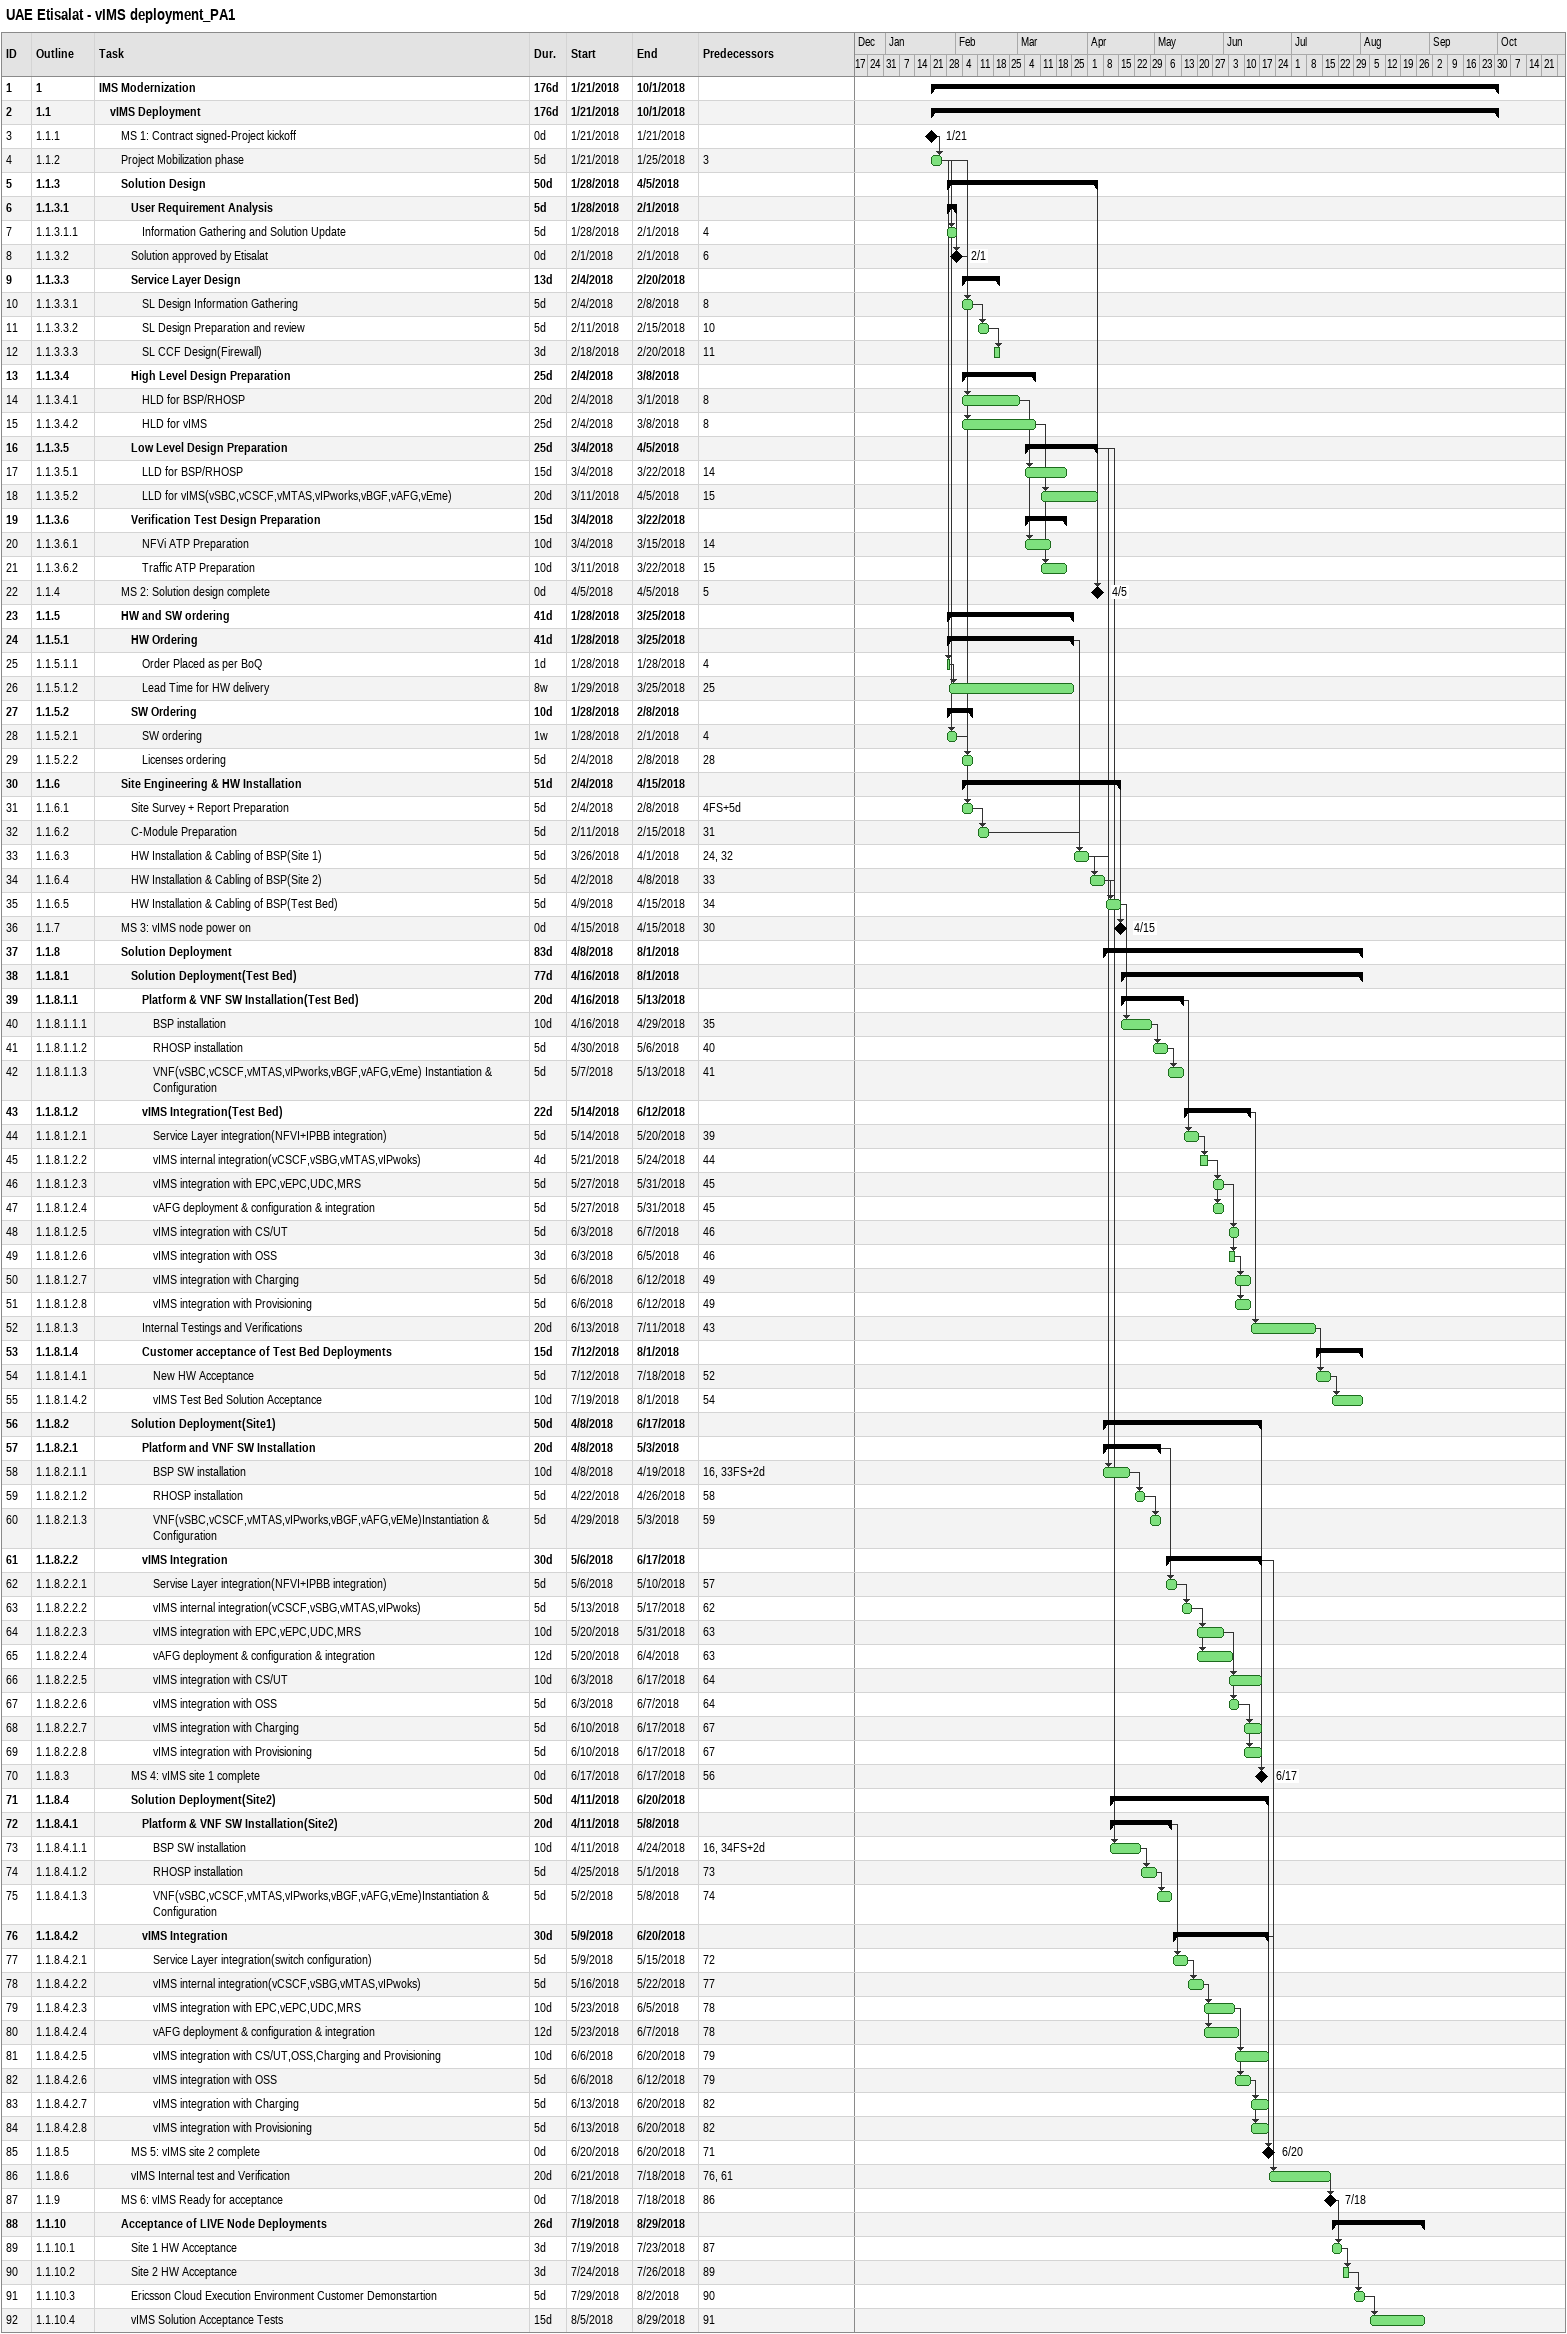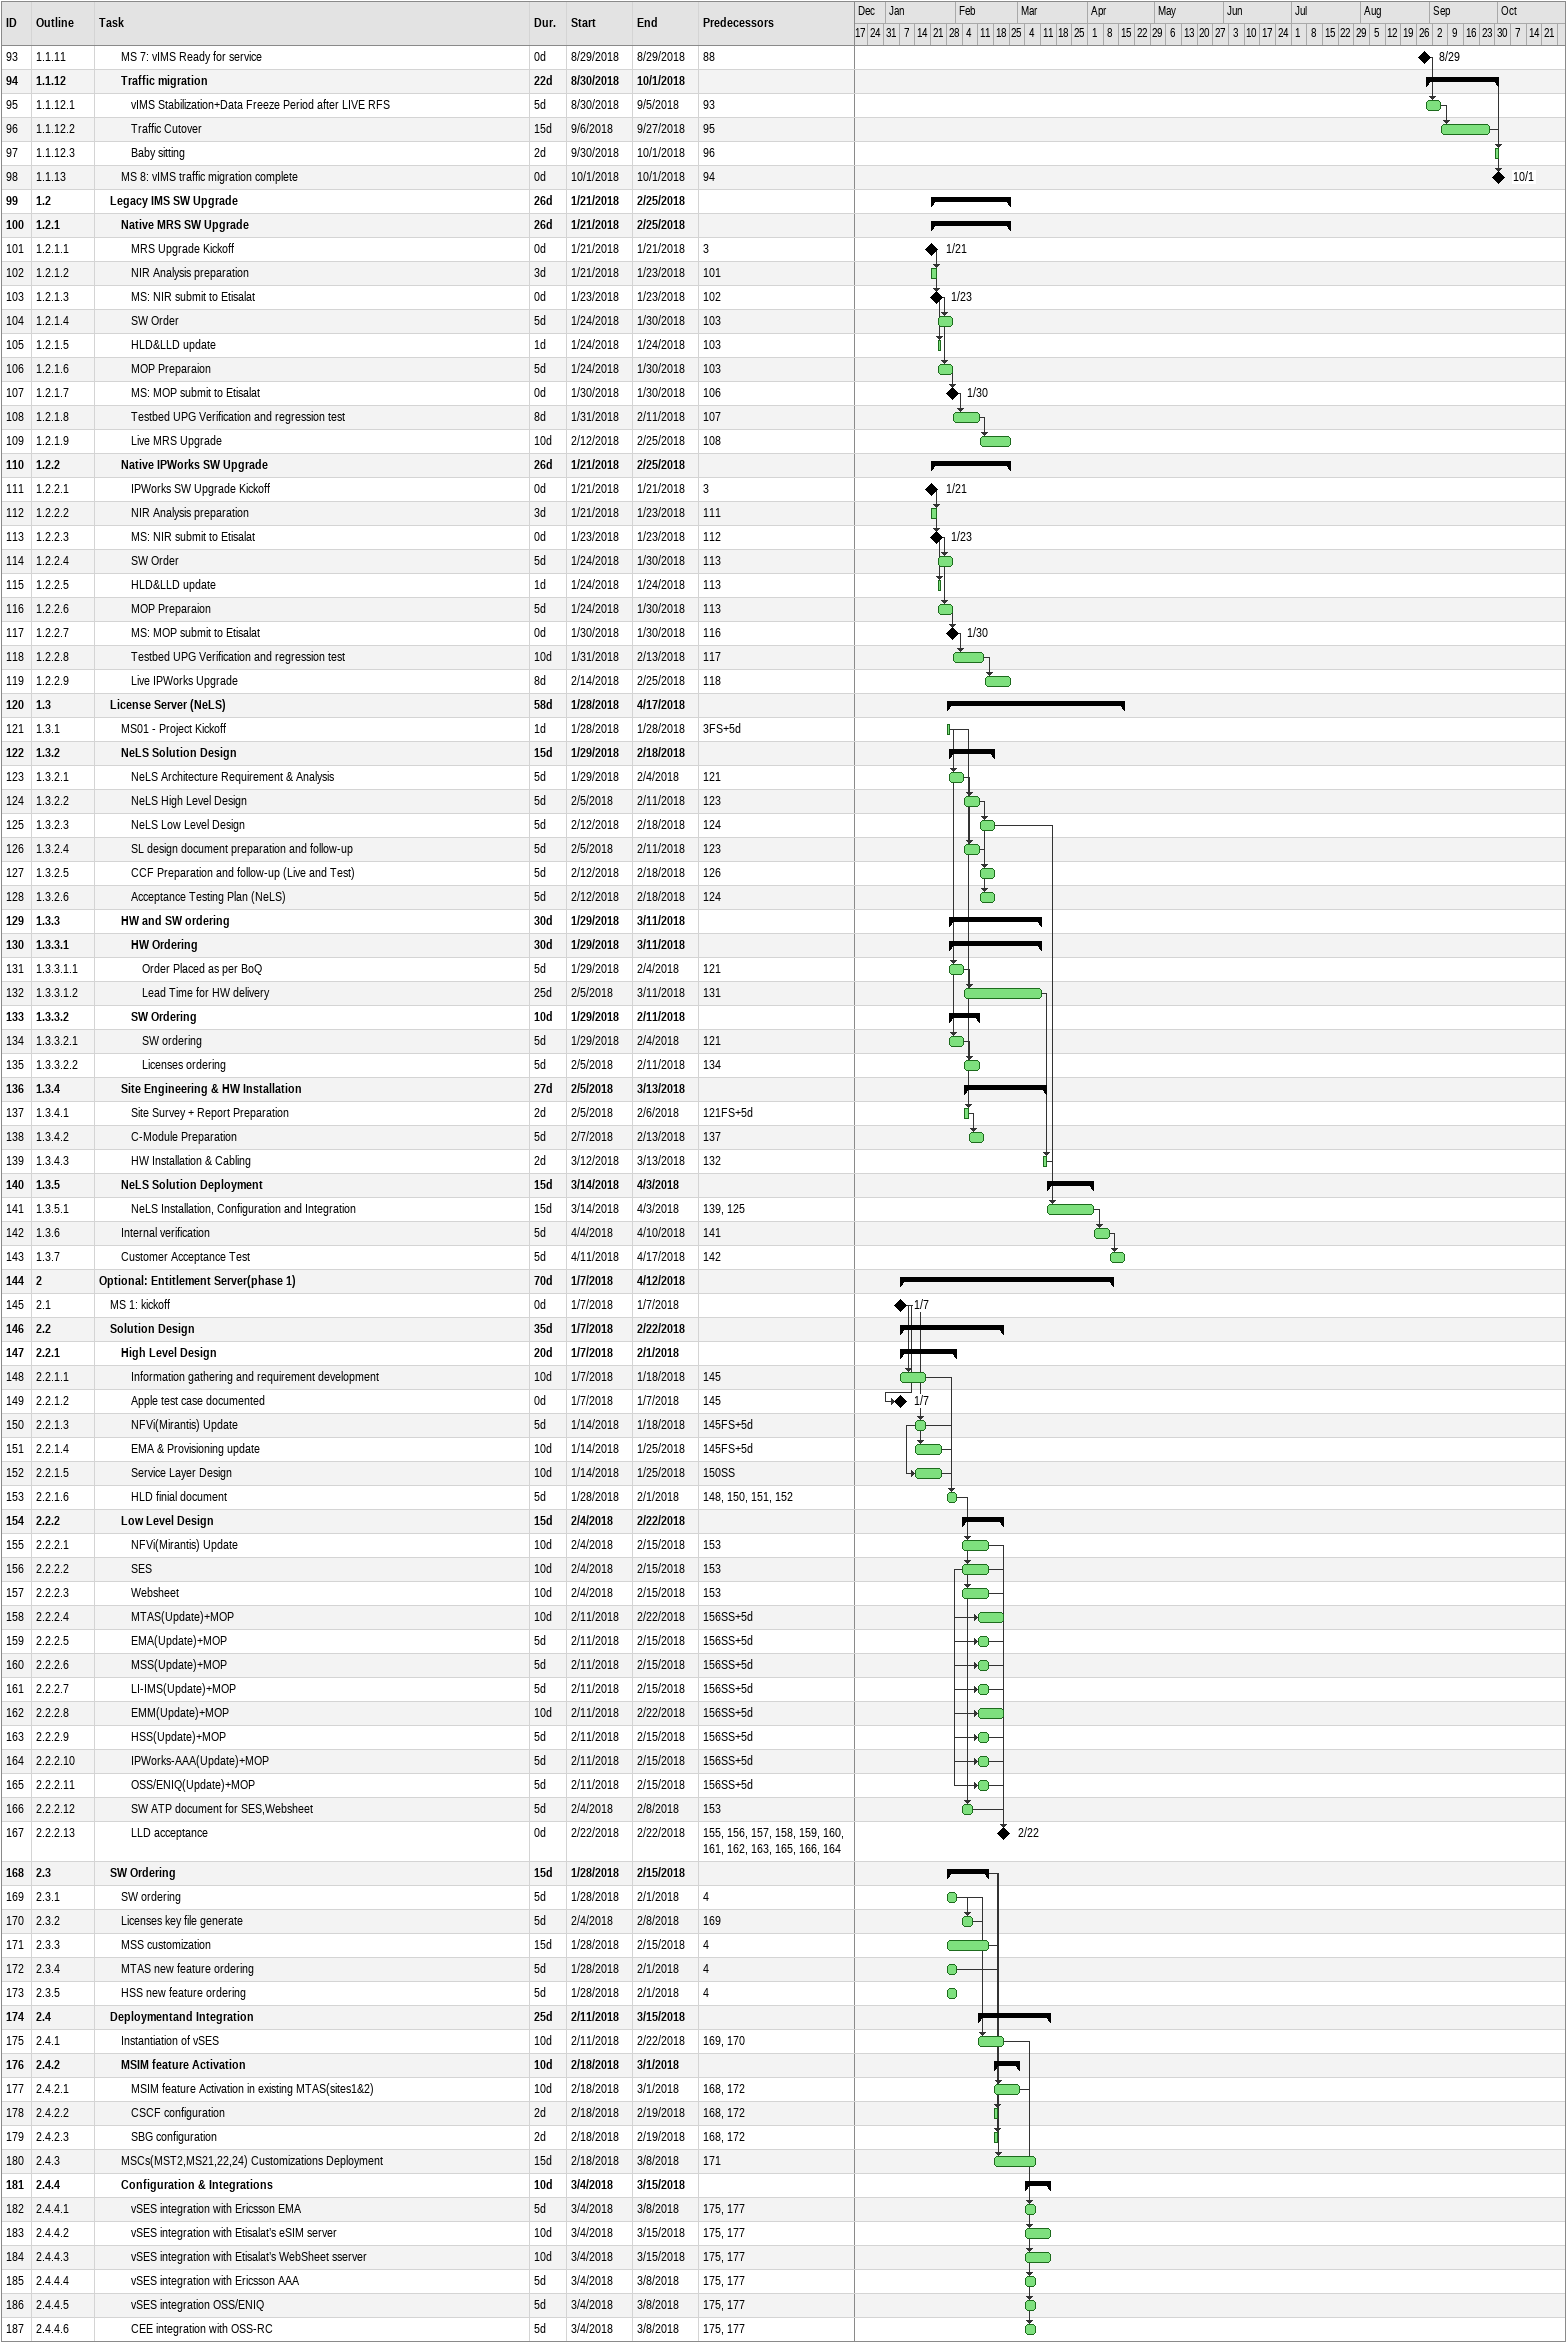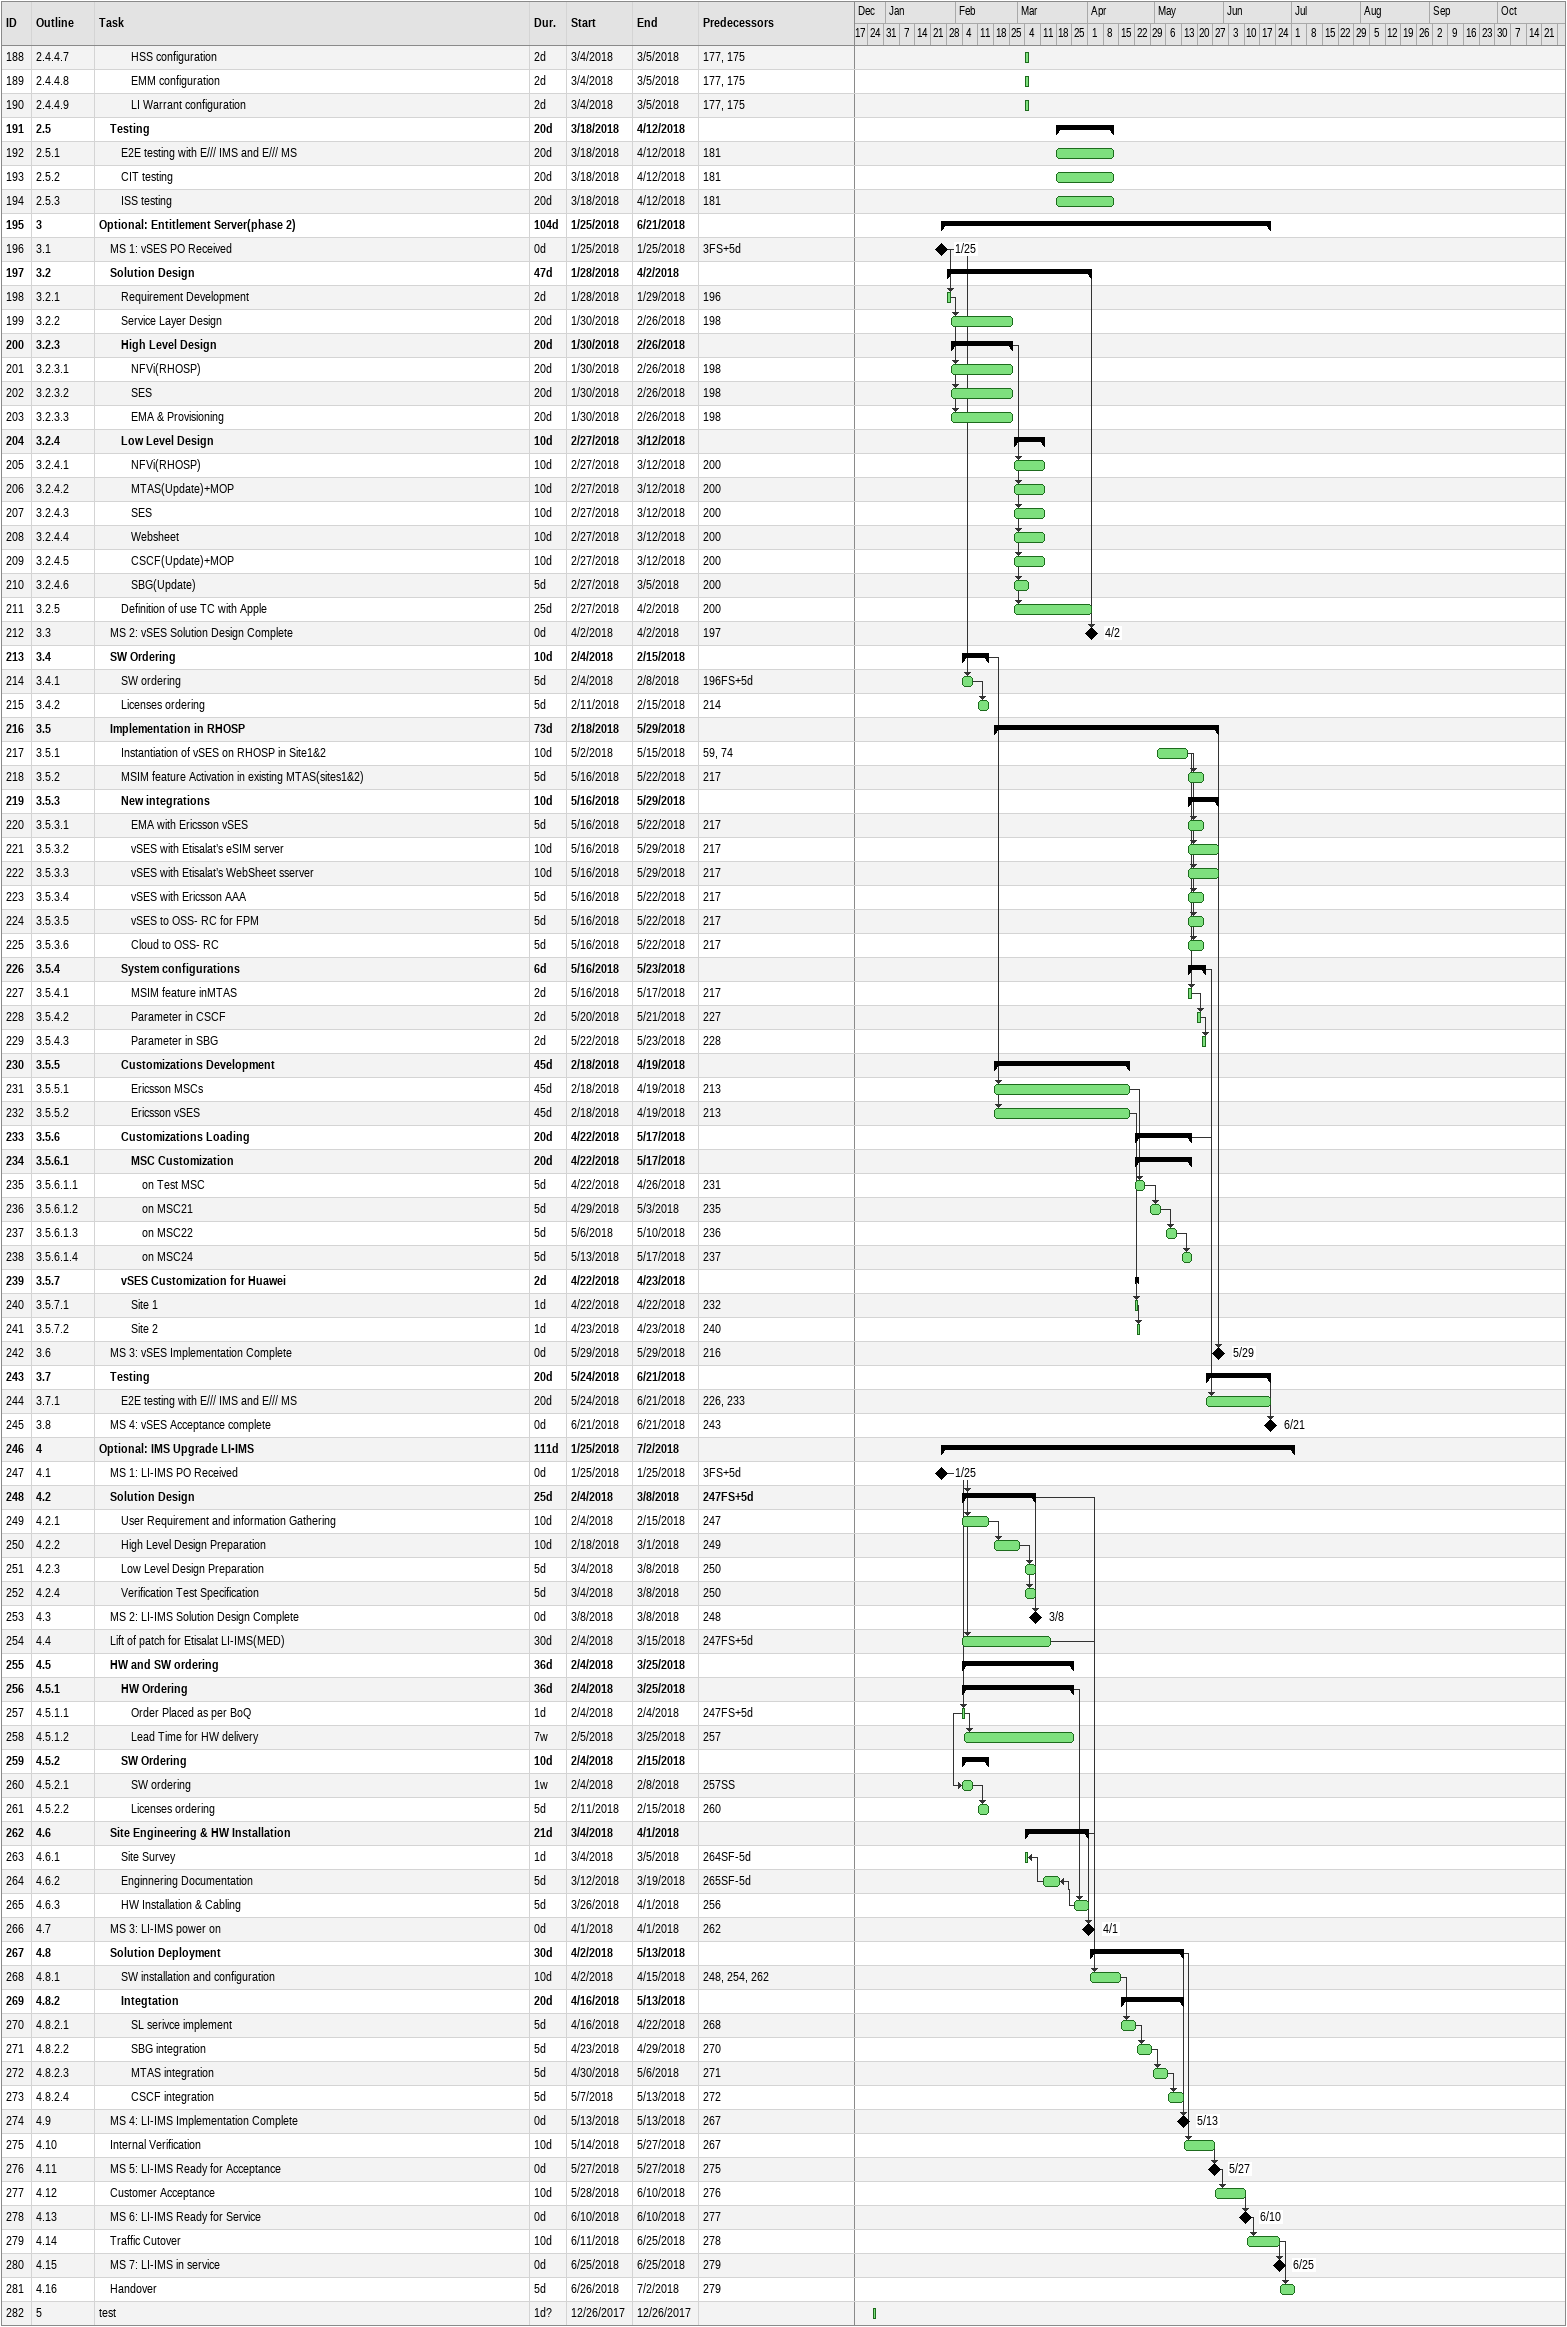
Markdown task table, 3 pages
UAE Etisalat - vIMS deployment_PA1

| ID | WBS | Task | Duration | Start | Finish | Predecessors |
|---|---|---|---|---|---|---|
| 1 | 1 | **IMS Modernization** | 176d | 2018-01-21 | 2018-10-01 |  |
| 2 | 1.1 | **vIMS Deployment** | 176d | 2018-01-21 | 2018-10-01 |  |
| 3 | 1.1.1 | MS 1: Contract signed-Project kickoff | 0d | 2018-01-21 | 2018-01-21 |  |
| 4 | 1.1.2 | Project Mobilization phase | 5d | 2018-01-21 | 2018-01-25 | 3 |
| 5 | 1.1.3 | **Solution Design** | 50d | 2018-01-28 | 2018-04-05 |  |
| 6 | 1.1.3.1 | **User Requirement Analysis** | 5d | 2018-01-28 | 2018-02-01 |  |
| 7 | 1.1.3.1.1 | Information Gathering and Solution Update | 5d | 2018-01-28 | 2018-02-01 | 4 |
| 8 | 1.1.3.2 | Solution approved by Etisalat | 0d | 2018-02-01 | 2018-02-01 | 6 |
| 9 | 1.1.3.3 | **Service Layer Design** | 13d | 2018-02-04 | 2018-02-20 |  |
| 10 | 1.1.3.3.1 | SL Design Information Gathering | 5d | 2018-02-04 | 2018-02-08 | 8 |
| 11 | 1.1.3.3.2 | SL Design Preparation and review | 5d | 2018-02-11 | 2018-02-15 | 10 |
| 12 | 1.1.3.3.3 | SL CCF Design(Firewall) | 3d | 2018-02-18 | 2018-02-20 | 11 |
| 13 | 1.1.3.4 | **High Level Design Preparation** | 25d | 2018-02-04 | 2018-03-08 |  |
| 14 | 1.1.3.4.1 | HLD for BSP/RHOSP | 20d | 2018-02-04 | 2018-03-01 | 8 |
| 15 | 1.1.3.4.2 | HLD for vIMS | 25d | 2018-02-04 | 2018-03-08 | 8 |
| 16 | 1.1.3.5 | **Low Level Design Preparation** | 25d | 2018-03-04 | 2018-04-05 |  |
| 17 | 1.1.3.5.1 | LLD for BSP/RHOSP | 15d | 2018-03-04 | 2018-03-22 | 14 |
| 18 | 1.1.3.5.2 | LLD for vIMS(vSBC,vCSCF,vMTAS,vIPworks,vBGF,vAFG,vEme) | 20d | 2018-03-11 | 2018-04-05 | 15 |
| 19 | 1.1.3.6 | **Verification Test Design Preparation** | 15d | 2018-03-04 | 2018-03-22 |  |
| 20 | 1.1.3.6.1 | NFVi ATP Preparation | 10d | 2018-03-04 | 2018-03-15 | 14 |
| 21 | 1.1.3.6.2 | Traffic ATP Preparation | 10d | 2018-03-11 | 2018-03-22 | 15 |
| 22 | 1.1.4 | MS 2: Solution design complete | 0d | 2018-04-05 | 2018-04-05 | 5 |
| 23 | 1.1.5 | **HW and SW ordering** | 41d | 2018-01-28 | 2018-03-25 |  |
| 24 | 1.1.5.1 | **HW Ordering** | 41d | 2018-01-28 | 2018-03-25 |  |
| 25 | 1.1.5.1.1 | Order Placed as per BoQ | 1d | 2018-01-28 | 2018-01-28 | 4 |
| 26 | 1.1.5.1.2 | Lead Time for HW delivery | 8w | 2018-01-29 | 2018-03-25 | 25 |
| 27 | 1.1.5.2 | **SW Ordering** | 10d | 2018-01-28 | 2018-02-08 |  |
| 28 | 1.1.5.2.1 | SW ordering | 1w | 2018-01-28 | 2018-02-01 | 4 |
| 29 | 1.1.5.2.2 | Licenses ordering | 5d | 2018-02-04 | 2018-02-08 | 28 |
| 30 | 1.1.6 | **Site Engineering & HW Installation** | 51d | 2018-02-04 | 2018-04-15 |  |
| 31 | 1.1.6.1 | Site Survey + Report Preparation | 5d | 2018-02-04 | 2018-02-08 | 4FS+5d |
| 32 | 1.1.6.2 | C-Module Preparation | 5d | 2018-02-11 | 2018-02-15 | 31 |
| 33 | 1.1.6.3 | HW Installation & Cabling of BSP(Site 1) | 5d | 2018-03-26 | 2018-04-01 | 24, 32 |
| 34 | 1.1.6.4 | HW Installation & Cabling of BSP(Site 2) | 5d | 2018-04-02 | 2018-04-08 | 33 |
| 35 | 1.1.6.5 | HW Installation & Cabling of BSP(Test Bed) | 5d | 2018-04-09 | 2018-04-15 | 34 |
| 36 | 1.1.7 | MS 3: vIMS node power on | 0d | 2018-04-15 | 2018-04-15 | 30 |
| 37 | 1.1.8 | **Solution Deployment** | 83d | 2018-04-08 | 2018-08-01 |  |
| 38 | 1.1.8.1 | **Solution Deployment(Test Bed)** | 77d | 2018-04-16 | 2018-08-01 |  |
| 39 | 1.1.8.1.1 | **Platform & VNF SW Installation(Test Bed)** | 20d | 2018-04-16 | 2018-05-13 |  |
| 40 | 1.1.8.1.1.1 | BSP installation | 10d | 2018-04-16 | 2018-04-29 | 35 |
| 41 | 1.1.8.1.1.2 | RHOSP installation | 5d | 2018-04-30 | 2018-05-06 | 40 |
| 42 | 1.1.8.1.1.3 | VNF(vSBC,vCSCF,vMTAS,vIPworks,vBGF,vAFG,vEme) Instantiation & Configuration | 5d | 2018-05-07 | 2018-05-13 | 41 |
| 43 | 1.1.8.1.2 | **vIMS Integration(Test Bed)** | 22d | 2018-05-14 | 2018-06-12 |  |
| 44 | 1.1.8.1.2.1 | Service Layer integration(NFVI+IPBB integration) | 5d | 2018-05-14 | 2018-05-20 | 39 |
| 45 | 1.1.8.1.2.2 | vIMS internal integration(vCSCF,vSBG,vMTAS,vIPwoks) | 4d | 2018-05-21 | 2018-05-24 | 44 |
| 46 | 1.1.8.1.2.3 | vIMS integration with EPC,vEPC,UDC,MRS | 5d | 2018-05-27 | 2018-05-31 | 45 |
| 47 | 1.1.8.1.2.4 | vAFG deployment & configuration & integration | 5d | 2018-05-27 | 2018-05-31 | 45 |
| 48 | 1.1.8.1.2.5 | vIMS integration with CS/UT | 5d | 2018-06-03 | 2018-06-07 | 46 |
| 49 | 1.1.8.1.2.6 | vIMS integration with OSS | 3d | 2018-06-03 | 2018-06-05 | 46 |
| 50 | 1.1.8.1.2.7 | vIMS integration with Charging | 5d | 2018-06-06 | 2018-06-12 | 49 |
| 51 | 1.1.8.1.2.8 | vIMS integration with Provisioning | 5d | 2018-06-06 | 2018-06-12 | 49 |
| 52 | 1.1.8.1.3 | Internal Testings and Verifications | 20d | 2018-06-13 | 2018-07-11 | 43 |
| 53 | 1.1.8.1.4 | **Customer acceptance of Test Bed Deployments** | 15d | 2018-07-12 | 2018-08-01 |  |
| 54 | 1.1.8.1.4.1 | New HW Acceptance | 5d | 2018-07-12 | 2018-07-18 | 52 |
| 55 | 1.1.8.1.4.2 | vIMS Test Bed Solution Acceptance | 10d | 2018-07-19 | 2018-08-01 | 54 |
| 56 | 1.1.8.2 | **Solution Deployment(Site1)** | 50d | 2018-04-08 | 2018-06-17 |  |
| 57 | 1.1.8.2.1 | **Platform and VNF SW Installation** | 20d | 2018-04-08 | 2018-05-03 |  |
| 58 | 1.1.8.2.1.1 | BSP SW installation | 10d | 2018-04-08 | 2018-04-19 | 16, 33FS+2d |
| 59 | 1.1.8.2.1.2 | RHOSP installation | 5d | 2018-04-22 | 2018-04-26 | 58 |
| 60 | 1.1.8.2.1.3 | VNF(vSBC,vCSCF,vMTAS,vIPworks,vBGF,vAFG,vEMe)Instantiation & Configuration | 5d | 2018-04-29 | 2018-05-03 | 59 |
| 61 | 1.1.8.2.2 | **vIMS Integration** | 30d | 2018-05-06 | 2018-06-17 |  |
| 62 | 1.1.8.2.2.1 | Servise Layer integration(NFVI+IPBB integration) | 5d | 2018-05-06 | 2018-05-10 | 57 |
| 63 | 1.1.8.2.2.2 | vIMS internal integration(vCSCF,vSBG,vMTAS,vIPwoks) | 5d | 2018-05-13 | 2018-05-17 | 62 |
| 64 | 1.1.8.2.2.3 | vIMS integration with EPC,vEPC,UDC,MRS | 10d | 2018-05-20 | 2018-05-31 | 63 |
| 65 | 1.1.8.2.2.4 | vAFG deployment & configuration & integration | 12d | 2018-05-20 | 2018-06-04 | 63 |
| 66 | 1.1.8.2.2.5 | vIMS integration with CS/UT | 10d | 2018-06-03 | 2018-06-17 | 64 |
| 67 | 1.1.8.2.2.6 | vIMS integration with OSS | 5d | 2018-06-03 | 2018-06-07 | 64 |
| 68 | 1.1.8.2.2.7 | vIMS integration with Charging | 5d | 2018-06-10 | 2018-06-17 | 67 |
| 69 | 1.1.8.2.2.8 | vIMS integration with Provisioning | 5d | 2018-06-10 | 2018-06-17 | 67 |
| 70 | 1.1.8.3 | MS 4: vIMS site 1 complete | 0d | 2018-06-17 | 2018-06-17 | 56 |
| 71 | 1.1.8.4 | **Solution Deployment(Site2)** | 50d | 2018-04-11 | 2018-06-20 |  |
| 72 | 1.1.8.4.1 | **Platform & VNF SW Installation(Site2)** | 20d | 2018-04-11 | 2018-05-08 |  |
| 73 | 1.1.8.4.1.1 | BSP SW installation | 10d | 2018-04-11 | 2018-04-24 | 16, 34FS+2d |
| 74 | 1.1.8.4.1.2 | RHOSP installation | 5d | 2018-04-25 | 2018-05-01 | 73 |
| 75 | 1.1.8.4.1.3 | VNF(vSBC,vCSCF,vMTAS,vIPworks,vBGF,vAFG,vEme)Instantiation & Configuration | 5d | 2018-05-02 | 2018-05-08 | 74 |
| 76 | 1.1.8.4.2 | **vIMS Integration** | 30d | 2018-05-09 | 2018-06-20 |  |
| 77 | 1.1.8.4.2.1 | Service Layer integration(switch configuration) | 5d | 2018-05-09 | 2018-05-15 | 72 |
| 78 | 1.1.8.4.2.2 | vIMS internal integration(vCSCF,vSBG,vMTAS,vIPwoks) | 5d | 2018-05-16 | 2018-05-22 | 77 |
| 79 | 1.1.8.4.2.3 | vIMS integration with EPC,vEPC,UDC,MRS | 10d | 2018-05-23 | 2018-06-05 | 78 |
| 80 | 1.1.8.4.2.4 | vAFG deployment & configuration & integration | 12d | 2018-05-23 | 2018-06-07 | 78 |
| 81 | 1.1.8.4.2.5 | vIMS integration with CS/UT,OSS,Charging and Provisioning | 10d | 2018-06-06 | 2018-06-20 | 79 |
| 82 | 1.1.8.4.2.6 | vIMS integration with OSS | 5d | 2018-06-06 | 2018-06-12 | 79 |
| 83 | 1.1.8.4.2.7 | vIMS integration with Charging | 5d | 2018-06-13 | 2018-06-20 | 82 |
| 84 | 1.1.8.4.2.8 | vIMS integration with Provisioning | 5d | 2018-06-13 | 2018-06-20 | 82 |
| 85 | 1.1.8.5 | MS 5: vIMS site 2 complete | 0d | 2018-06-20 | 2018-06-20 | 71 |
| 86 | 1.1.8.6 | vIMS Internal test and Verification | 20d | 2018-06-21 | 2018-07-18 | 76, 61 |
| 87 | 1.1.9 | MS 6: vIMS Ready for acceptance | 0d | 2018-07-18 | 2018-07-18 | 86 |
| 88 | 1.1.10 | **Acceptance of LIVE Node Deployments** | 26d | 2018-07-19 | 2018-08-29 |  |
| 89 | 1.1.10.1 | Site 1 HW Acceptance | 3d | 2018-07-19 | 2018-07-23 | 87 |
| 90 | 1.1.10.2 | Site 2 HW Acceptance | 3d | 2018-07-24 | 2018-07-26 | 89 |
| 91 | 1.1.10.3 | Ericsson Cloud Execution Environment Customer Demonstartion | 5d | 2018-07-29 | 2018-08-02 | 90 |
| 92 | 1.1.10.4 | vIMS Solution Acceptance Tests | 15d | 2018-08-05 | 2018-08-29 | 91 |
| 93 | 1.1.11 | MS 7: vIMS Ready for service | 0d | 2018-08-29 | 2018-08-29 | 88 |
| 94 | 1.1.12 | **Traffic migration** | 22d | 2018-08-30 | 2018-10-01 |  |
| 95 | 1.1.12.1 | vIMS Stabilization+Data Freeze Period after LIVE RFS | 5d | 2018-08-30 | 2018-09-05 | 93 |
| 96 | 1.1.12.2 | Traffic Cutover | 15d | 2018-09-06 | 2018-09-27 | 95 |
| 97 | 1.1.12.3 | Baby sitting | 2d | 2018-09-30 | 2018-10-01 | 96 |
| 98 | 1.1.13 | MS 8: vIMS traffic migration complete | 0d | 2018-10-01 | 2018-10-01 | 94 |
| 99 | 1.2 | **Legacy IMS SW Upgrade** | 26d | 2018-01-21 | 2018-02-25 |  |
| 100 | 1.2.1 | **Native MRS SW Upgrade** | 26d | 2018-01-21 | 2018-02-25 |  |
| 101 | 1.2.1.1 | MRS Upgrade Kickoff | 0d | 2018-01-21 | 2018-01-21 | 3 |
| 102 | 1.2.1.2 | NIR Analysis preparation | 3d | 2018-01-21 | 2018-01-23 | 101 |
| 103 | 1.2.1.3 | MS: NIR submit to Etisalat | 0d | 2018-01-23 | 2018-01-23 | 102 |
| 104 | 1.2.1.4 | SW Order | 5d | 2018-01-24 | 2018-01-30 | 103 |
| 105 | 1.2.1.5 | HLD&LLD update | 1d | 2018-01-24 | 2018-01-24 | 103 |
| 106 | 1.2.1.6 | MOP Preparaion | 5d | 2018-01-24 | 2018-01-30 | 103 |
| 107 | 1.2.1.7 | MS: MOP submit to Etisalat | 0d | 2018-01-30 | 2018-01-30 | 106 |
| 108 | 1.2.1.8 | Testbed UPG Verification and regression test | 8d | 2018-01-31 | 2018-02-11 | 107 |
| 109 | 1.2.1.9 | Live MRS Upgrade | 10d | 2018-02-12 | 2018-02-25 | 108 |
| 110 | 1.2.2 | **Native IPWorks SW Upgrade** | 26d | 2018-01-21 | 2018-02-25 |  |
| 111 | 1.2.2.1 | IPWorks SW Upgrade Kickoff | 0d | 2018-01-21 | 2018-01-21 | 3 |
| 112 | 1.2.2.2 | NIR Analysis preparation | 3d | 2018-01-21 | 2018-01-23 | 111 |
| 113 | 1.2.2.3 | MS: NIR submit to Etisalat | 0d | 2018-01-23 | 2018-01-23 | 112 |
| 114 | 1.2.2.4 | SW Order | 5d | 2018-01-24 | 2018-01-30 | 113 |
| 115 | 1.2.2.5 | HLD&LLD update | 1d | 2018-01-24 | 2018-01-24 | 113 |
| 116 | 1.2.2.6 | MOP Preparaion | 5d | 2018-01-24 | 2018-01-30 | 113 |
| 117 | 1.2.2.7 | MS: MOP submit to Etisalat | 0d | 2018-01-30 | 2018-01-30 | 116 |
| 118 | 1.2.2.8 | Testbed UPG Verification and regression test | 10d | 2018-01-31 | 2018-02-13 | 117 |
| 119 | 1.2.2.9 | Live IPWorks Upgrade | 8d | 2018-02-14 | 2018-02-25 | 118 |
| 120 | 1.3 | **License Server (NeLS)** | 58d | 2018-01-28 | 2018-04-17 |  |
| 121 | 1.3.1 | MS01 - Project Kickoff | 1d | 2018-01-28 | 2018-01-28 | 3FS+5d |
| 122 | 1.3.2 | **NeLS Solution Design** | 15d | 2018-01-29 | 2018-02-18 |  |
| 123 | 1.3.2.1 | NeLS Architecture Requirement & Analysis | 5d | 2018-01-29 | 2018-02-04 | 121 |
| 124 | 1.3.2.2 | NeLS High Level Design | 5d | 2018-02-05 | 2018-02-11 | 123 |
| 125 | 1.3.2.3 | NeLS Low Level Design | 5d | 2018-02-12 | 2018-02-18 | 124 |
| 126 | 1.3.2.4 | SL design document preparation and follow-up | 5d | 2018-02-05 | 2018-02-11 | 123 |
| 127 | 1.3.2.5 | CCF Preparation and follow-up (Live and Test) | 5d | 2018-02-12 | 2018-02-18 | 126 |
| 128 | 1.3.2.6 | Acceptance Testing Plan (NeLS) | 5d | 2018-02-12 | 2018-02-18 | 124 |
| 129 | 1.3.3 | **HW and SW ordering** | 30d | 2018-01-29 | 2018-03-11 |  |
| 130 | 1.3.3.1 | **HW Ordering** | 30d | 2018-01-29 | 2018-03-11 |  |
| 131 | 1.3.3.1.1 | Order Placed as per BoQ | 5d | 2018-01-29 | 2018-02-04 | 121 |
| 132 | 1.3.3.1.2 | Lead Time for HW delivery | 25d | 2018-02-05 | 2018-03-11 | 131 |
| 133 | 1.3.3.2 | **SW Ordering** | 10d | 2018-01-29 | 2018-02-11 |  |
| 134 | 1.3.3.2.1 | SW ordering | 5d | 2018-01-29 | 2018-02-04 | 121 |
| 135 | 1.3.3.2.2 | Licenses ordering | 5d | 2018-02-05 | 2018-02-11 | 134 |
| 136 | 1.3.4 | **Site Engineering & HW Installation** | 27d | 2018-02-05 | 2018-03-13 |  |
| 137 | 1.3.4.1 | Site Survey + Report Preparation | 2d | 2018-02-05 | 2018-02-06 | 121FS+5d |
| 138 | 1.3.4.2 | C-Module Preparation | 5d | 2018-02-07 | 2018-02-13 | 137 |
| 139 | 1.3.4.3 | HW Installation & Cabling | 2d | 2018-03-12 | 2018-03-13 | 132 |
| 140 | 1.3.5 | **NeLS Solution Deployment** | 15d | 2018-03-14 | 2018-04-03 |  |
| 141 | 1.3.5.1 | NeLS Installation, Configuration and Integration | 15d | 2018-03-14 | 2018-04-03 | 139, 125 |
| 142 | 1.3.6 | Internal verification | 5d | 2018-04-04 | 2018-04-10 | 141 |
| 143 | 1.3.7 | Customer Acceptance Test | 5d | 2018-04-11 | 2018-04-17 | 142 |
| 144 | 2 | **Optional: Entitlement Server(phase 1)** | 70d | 2018-01-07 | 2018-04-12 |  |
| 145 | 2.1 | MS 1: kickoff | 0d | 2018-01-07 | 2018-01-07 |  |
| 146 | 2.2 | **Solution Design** | 35d | 2018-01-07 | 2018-02-22 |  |
| 147 | 2.2.1 | **High Level Design** | 20d | 2018-01-07 | 2018-02-01 |  |
| 148 | 2.2.1.1 | Information gathering and requirement development | 10d | 2018-01-07 | 2018-01-18 | 145 |
| 149 | 2.2.1.2 | Apple test case documented | 0d | 2018-01-07 | 2018-01-07 | 145 |
| 150 | 2.2.1.3 | NFVi(Mirantis) Update | 5d | 2018-01-14 | 2018-01-18 | 145FS+5d |
| 151 | 2.2.1.4 | EMA & Provisioning update | 10d | 2018-01-14 | 2018-01-25 | 145FS+5d |
| 152 | 2.2.1.5 | Service Layer Design | 10d | 2018-01-14 | 2018-01-25 | 150SS |
| 153 | 2.2.1.6 | HLD finial document | 5d | 2018-01-28 | 2018-02-01 | 148, 150, 151, 152 |
| 154 | 2.2.2 | **Low Level Design** | 15d | 2018-02-04 | 2018-02-22 |  |
| 155 | 2.2.2.1 | NFVi(Mirantis) Update | 10d | 2018-02-04 | 2018-02-15 | 153 |
| 156 | 2.2.2.2 | SES | 10d | 2018-02-04 | 2018-02-15 | 153 |
| 157 | 2.2.2.3 | Websheet | 10d | 2018-02-04 | 2018-02-15 | 153 |
| 158 | 2.2.2.4 | MTAS(Update)+MOP | 10d | 2018-02-11 | 2018-02-22 | 156SS+5d |
| 159 | 2.2.2.5 | EMA(Update)+MOP | 5d | 2018-02-11 | 2018-02-15 | 156SS+5d |
| 160 | 2.2.2.6 | MSS(Update)+MOP | 5d | 2018-02-11 | 2018-02-15 | 156SS+5d |
| 161 | 2.2.2.7 | LI-IMS(Update)+MOP | 5d | 2018-02-11 | 2018-02-15 | 156SS+5d |
| 162 | 2.2.2.8 | EMM(Update)+MOP | 10d | 2018-02-11 | 2018-02-22 | 156SS+5d |
| 163 | 2.2.2.9 | HSS(Update)+MOP | 5d | 2018-02-11 | 2018-02-15 | 156SS+5d |
| 164 | 2.2.2.10 | IPWorks-AAA(Update)+MOP | 5d | 2018-02-11 | 2018-02-15 | 156SS+5d |
| 165 | 2.2.2.11 | OSS/ENIQ(Update)+MOP | 5d | 2018-02-11 | 2018-02-15 | 156SS+5d |
| 166 | 2.2.2.12 | SW ATP document for SES,Websheet | 5d | 2018-02-04 | 2018-02-08 | 153 |
| 167 | 2.2.2.13 | LLD acceptance | 0d | 2018-02-22 | 2018-02-22 | 155, 156, 157, 158, 159, 160, 161, 162, 163, 165, 166, 164 |
| 168 | 2.3 | **SW Ordering** | 15d | 2018-01-28 | 2018-02-15 |  |
| 169 | 2.3.1 | SW ordering | 5d | 2018-01-28 | 2018-02-01 | 4 |
| 170 | 2.3.2 | Licenses key file generate | 5d | 2018-02-04 | 2018-02-08 | 169 |
| 171 | 2.3.3 | MSS customization | 15d | 2018-01-28 | 2018-02-15 | 4 |
| 172 | 2.3.4 | MTAS new feature ordering | 5d | 2018-01-28 | 2018-02-01 | 4 |
| 173 | 2.3.5 | HSS new feature ordering | 5d | 2018-01-28 | 2018-02-01 | 4 |
| 174 | 2.4 | **Deploymentand Integration** | 25d | 2018-02-11 | 2018-03-15 |  |
| 175 | 2.4.1 | Instantiation of vSES | 10d | 2018-02-11 | 2018-02-22 | 169, 170 |
| 176 | 2.4.2 | **MSIM feature Activation** | 10d | 2018-02-18 | 2018-03-01 |  |
| 177 | 2.4.2.1 | MSIM feature Activation in existing MTAS(sites1&2) | 10d | 2018-02-18 | 2018-03-01 | 168, 172 |
| 178 | 2.4.2.2 | CSCF configuration | 2d | 2018-02-18 | 2018-02-19 | 168, 172 |
| 179 | 2.4.2.3 | SBG configuration | 2d | 2018-02-18 | 2018-02-19 | 168, 172 |
| 180 | 2.4.3 | MSCs(MST2,MS21,22,24) Customizations Deployment | 15d | 2018-02-18 | 2018-03-08 | 171 |
| 181 | 2.4.4 | **Configuration & Integrations** | 10d | 2018-03-04 | 2018-03-15 |  |
| 182 | 2.4.4.1 | vSES integration with Ericsson EMA | 5d | 2018-03-04 | 2018-03-08 | 175, 177 |
| 183 | 2.4.4.2 | vSES integration with Etisalat’s eSIM server | 10d | 2018-03-04 | 2018-03-15 | 175, 177 |
| 184 | 2.4.4.3 | vSES integration with Etisalat’s WebSheet sserver | 10d | 2018-03-04 | 2018-03-15 | 175, 177 |
| 185 | 2.4.4.4 | vSES integration with Ericsson AAA | 5d | 2018-03-04 | 2018-03-08 | 175, 177 |
| 186 | 2.4.4.5 | vSES integration OSS/ENIQ | 5d | 2018-03-04 | 2018-03-08 | 175, 177 |
| 187 | 2.4.4.6 | CEE integration with OSS-RC | 5d | 2018-03-04 | 2018-03-08 | 175, 177 |
| 188 | 2.4.4.7 | HSS configuration | 2d | 2018-03-04 | 2018-03-05 | 177, 175 |
| 189 | 2.4.4.8 | EMM configuration | 2d | 2018-03-04 | 2018-03-05 | 177, 175 |
| 190 | 2.4.4.9 | LI Warrant configuration | 2d | 2018-03-04 | 2018-03-05 | 177, 175 |
| 191 | 2.5 | **Testing** | 20d | 2018-03-18 | 2018-04-12 |  |
| 192 | 2.5.1 | E2E testing with E/// IMS and E/// MS | 20d | 2018-03-18 | 2018-04-12 | 181 |
| 193 | 2.5.2 | CIT testing | 20d | 2018-03-18 | 2018-04-12 | 181 |
| 194 | 2.5.3 | ISS testing | 20d | 2018-03-18 | 2018-04-12 | 181 |
| 195 | 3 | **Optional: Entitlement Server(phase 2)** | 104d | 2018-01-25 | 2018-06-21 |  |
| 196 | 3.1 | MS 1: vSES PO Received | 0d | 2018-01-25 | 2018-01-25 | 3FS+5d |
| 197 | 3.2 | **Solution Design** | 47d | 2018-01-28 | 2018-04-02 |  |
| 198 | 3.2.1 | Requirement Development | 2d | 2018-01-28 | 2018-01-29 | 196 |
| 199 | 3.2.2 | Service Layer Design | 20d | 2018-01-30 | 2018-02-26 | 198 |
| 200 | 3.2.3 | **High Level Design** | 20d | 2018-01-30 | 2018-02-26 |  |
| 201 | 3.2.3.1 | NFVi(RHOSP) | 20d | 2018-01-30 | 2018-02-26 | 198 |
| 202 | 3.2.3.2 | SES | 20d | 2018-01-30 | 2018-02-26 | 198 |
| 203 | 3.2.3.3 | EMA & Provisioning | 20d | 2018-01-30 | 2018-02-26 | 198 |
| 204 | 3.2.4 | **Low Level Design** | 10d | 2018-02-27 | 2018-03-12 |  |
| 205 | 3.2.4.1 | NFVi(RHOSP) | 10d | 2018-02-27 | 2018-03-12 | 200 |
| 206 | 3.2.4.2 | MTAS(Update)+MOP | 10d | 2018-02-27 | 2018-03-12 | 200 |
| 207 | 3.2.4.3 | SES | 10d | 2018-02-27 | 2018-03-12 | 200 |
| 208 | 3.2.4.4 | Websheet | 10d | 2018-02-27 | 2018-03-12 | 200 |
| 209 | 3.2.4.5 | CSCF(Update)+MOP | 10d | 2018-02-27 | 2018-03-12 | 200 |
| 210 | 3.2.4.6 | SBG(Update) | 5d | 2018-02-27 | 2018-03-05 | 200 |
| 211 | 3.2.5 | Definition of use TC with Apple | 25d | 2018-02-27 | 2018-04-02 | 200 |
| 212 | 3.3 | MS 2: vSES Solution Design Complete | 0d | 2018-04-02 | 2018-04-02 | 197 |
| 213 | 3.4 | **SW Ordering** | 10d | 2018-02-04 | 2018-02-15 |  |
| 214 | 3.4.1 | SW ordering | 5d | 2018-02-04 | 2018-02-08 | 196FS+5d |
| 215 | 3.4.2 | Licenses ordering | 5d | 2018-02-11 | 2018-02-15 | 214 |
| 216 | 3.5 | **Implementation in RHOSP** | 73d | 2018-02-18 | 2018-05-29 |  |
| 217 | 3.5.1 | Instantiation of vSES on RHOSP in Site1&2 | 10d | 2018-05-02 | 2018-05-15 | 59, 74 |
| 218 | 3.5.2 | MSIM feature Activation in existing MTAS(sites1&2) | 5d | 2018-05-16 | 2018-05-22 | 217 |
| 219 | 3.5.3 | **New integrations** | 10d | 2018-05-16 | 2018-05-29 |  |
| 220 | 3.5.3.1 | EMA with Ericsson vSES | 5d | 2018-05-16 | 2018-05-22 | 217 |
| 221 | 3.5.3.2 | vSES with Etisalat’s eSIM server | 10d | 2018-05-16 | 2018-05-29 | 217 |
| 222 | 3.5.3.3 | vSES with Etisalat’s WebSheet sserver | 10d | 2018-05-16 | 2018-05-29 | 217 |
| 223 | 3.5.3.4 | vSES with Ericsson AAA | 5d | 2018-05-16 | 2018-05-22 | 217 |
| 224 | 3.5.3.5 | vSES to OSS‐ RC for FPM | 5d | 2018-05-16 | 2018-05-22 | 217 |
| 225 | 3.5.3.6 | Cloud to OSS‐ RC | 5d | 2018-05-16 | 2018-05-22 | 217 |
| 226 | 3.5.4 | **System configurations** | 6d | 2018-05-16 | 2018-05-23 |  |
| 227 | 3.5.4.1 | MSIM feature inMTAS | 2d | 2018-05-16 | 2018-05-17 | 217 |
| 228 | 3.5.4.2 | Parameter in CSCF | 2d | 2018-05-20 | 2018-05-21 | 227 |
| 229 | 3.5.4.3 | Parameter in SBG | 2d | 2018-05-22 | 2018-05-23 | 228 |
| 230 | 3.5.5 | **Customizations Development** | 45d | 2018-02-18 | 2018-04-19 |  |
| 231 | 3.5.5.1 | Ericsson MSCs | 45d | 2018-02-18 | 2018-04-19 | 213 |
| 232 | 3.5.5.2 | Ericsson vSES | 45d | 2018-02-18 | 2018-04-19 | 213 |
| 233 | 3.5.6 | **Customizations Loading** | 20d | 2018-04-22 | 2018-05-17 |  |
| 234 | 3.5.6.1 | **MSC Customization** | 20d | 2018-04-22 | 2018-05-17 |  |
| 235 | 3.5.6.1.1 | on Test MSC | 5d | 2018-04-22 | 2018-04-26 | 231 |
| 236 | 3.5.6.1.2 | on MSC21 | 5d | 2018-04-29 | 2018-05-03 | 235 |
| 237 | 3.5.6.1.3 | on MSC22 | 5d | 2018-05-06 | 2018-05-10 | 236 |
| 238 | 3.5.6.1.4 | on MSC24 | 5d | 2018-05-13 | 2018-05-17 | 237 |
| 239 | 3.5.7 | **vSES Customization for Huawei** | 2d | 2018-04-22 | 2018-04-23 |  |
| 240 | 3.5.7.1 | Site 1 | 1d | 2018-04-22 | 2018-04-22 | 232 |
| 241 | 3.5.7.2 | Site 2 | 1d | 2018-04-23 | 2018-04-23 | 240 |
| 242 | 3.6 | MS 3: vSES Implementation Complete | 0d | 2018-05-29 | 2018-05-29 | 216 |
| 243 | 3.7 | **Testing** | 20d | 2018-05-24 | 2018-06-21 |  |
| 244 | 3.7.1 | E2E testing with E/// IMS and E/// MS | 20d | 2018-05-24 | 2018-06-21 | 226, 233 |
| 245 | 3.8 | MS 4: vSES Acceptance complete | 0d | 2018-06-21 | 2018-06-21 | 243 |
| 246 | 4 | **Optional: IMS Upgrade LI-IMS** | 111d | 2018-01-25 | 2018-07-02 |  |
| 247 | 4.1 | MS 1: LI-IMS PO Received | 0d | 2018-01-25 | 2018-01-25 | 3FS+5d |
| 248 | 4.2 | **Solution Design** | 25d | 2018-02-04 | 2018-03-08 | 247FS+5d |
| 249 | 4.2.1 | User Requirement and information Gathering | 10d | 2018-02-04 | 2018-02-15 | 247 |
| 250 | 4.2.2 | High Level Design Preparation | 10d | 2018-02-18 | 2018-03-01 | 249 |
| 251 | 4.2.3 | Low Level Design Preparation | 5d | 2018-03-04 | 2018-03-08 | 250 |
| 252 | 4.2.4 | Verification Test Specification | 5d | 2018-03-04 | 2018-03-08 | 250 |
| 253 | 4.3 | MS 2: LI-IMS Solution Design Complete | 0d | 2018-03-08 | 2018-03-08 | 248 |
| 254 | 4.4 | Lift of patch for Etisalat LI-IMS(MED) | 30d | 2018-02-04 | 2018-03-15 | 247FS+5d |
| 255 | 4.5 | **HW and SW ordering** | 36d | 2018-02-04 | 2018-03-25 |  |
| 256 | 4.5.1 | **HW Ordering** | 36d | 2018-02-04 | 2018-03-25 |  |
| 257 | 4.5.1.1 | Order Placed as per BoQ | 1d | 2018-02-04 | 2018-02-04 | 247FS+5d |
| 258 | 4.5.1.2 | Lead Time for HW delivery | 7w | 2018-02-05 | 2018-03-25 | 257 |
| 259 | 4.5.2 | **SW Ordering** | 10d | 2018-02-04 | 2018-02-15 |  |
| 260 | 4.5.2.1 | SW ordering | 1w | 2018-02-04 | 2018-02-08 | 257SS |
| 261 | 4.5.2.2 | Licenses ordering | 5d | 2018-02-11 | 2018-02-15 | 260 |
| 262 | 4.6 | **Site Engineering & HW Installation** | 21d | 2018-03-04 | 2018-04-01 |  |
| 263 | 4.6.1 | Site Survey | 1d | 2018-03-04 | 2018-03-05 | 264SF-5d |
| 264 | 4.6.2 | Enginnering Documentation | 5d | 2018-03-12 | 2018-03-19 | 265SF-5d |
| 265 | 4.6.3 | HW Installation & Cabling | 5d | 2018-03-26 | 2018-04-01 | 256 |
| 266 | 4.7 | MS 3: LI-IMS power on | 0d | 2018-04-01 | 2018-04-01 | 262 |
| 267 | 4.8 | **Solution Deployment** | 30d | 2018-04-02 | 2018-05-13 |  |
| 268 | 4.8.1 | SW installation and configuration | 10d | 2018-04-02 | 2018-04-15 | 248, 254, 262 |
| 269 | 4.8.2 | **Integtation** | 20d | 2018-04-16 | 2018-05-13 |  |
| 270 | 4.8.2.1 | SL serivce implement | 5d | 2018-04-16 | 2018-04-22 | 268 |
| 271 | 4.8.2.2 | SBG integration | 5d | 2018-04-23 | 2018-04-29 | 270 |
| 272 | 4.8.2.3 | MTAS integration | 5d | 2018-04-30 | 2018-05-06 | 271 |
| 273 | 4.8.2.4 | CSCF integration | 5d | 2018-05-07 | 2018-05-13 | 272 |
| 274 | 4.9 | MS 4: LI-IMS Implementation Complete | 0d | 2018-05-13 | 2018-05-13 | 267 |
| 275 | 4.10 | Internal Verification | 10d | 2018-05-14 | 2018-05-27 | 267 |
| 276 | 4.11 | MS 5: LI-IMS Ready for Acceptance | 0d | 2018-05-27 | 2018-05-27 | 275 |
| 277 | 4.12 | Customer Acceptance | 10d | 2018-05-28 | 2018-06-10 | 276 |
| 278 | 4.13 | MS 6: LI-IMS Ready for Service | 0d | 2018-06-10 | 2018-06-10 | 277 |
| 279 | 4.14 | Traffic Cutover | 10d | 2018-06-11 | 2018-06-25 | 278 |
| 280 | 4.15 | MS 7: LI-IMS in service | 0d | 2018-06-25 | 2018-06-25 | 279 |
| 281 | 4.16 | Handover | 5d | 2018-06-26 | 2018-07-02 | 279 |
| 282 | 5 | test | 1d? | 2017-12-26 | 2017-12-26 |  |
